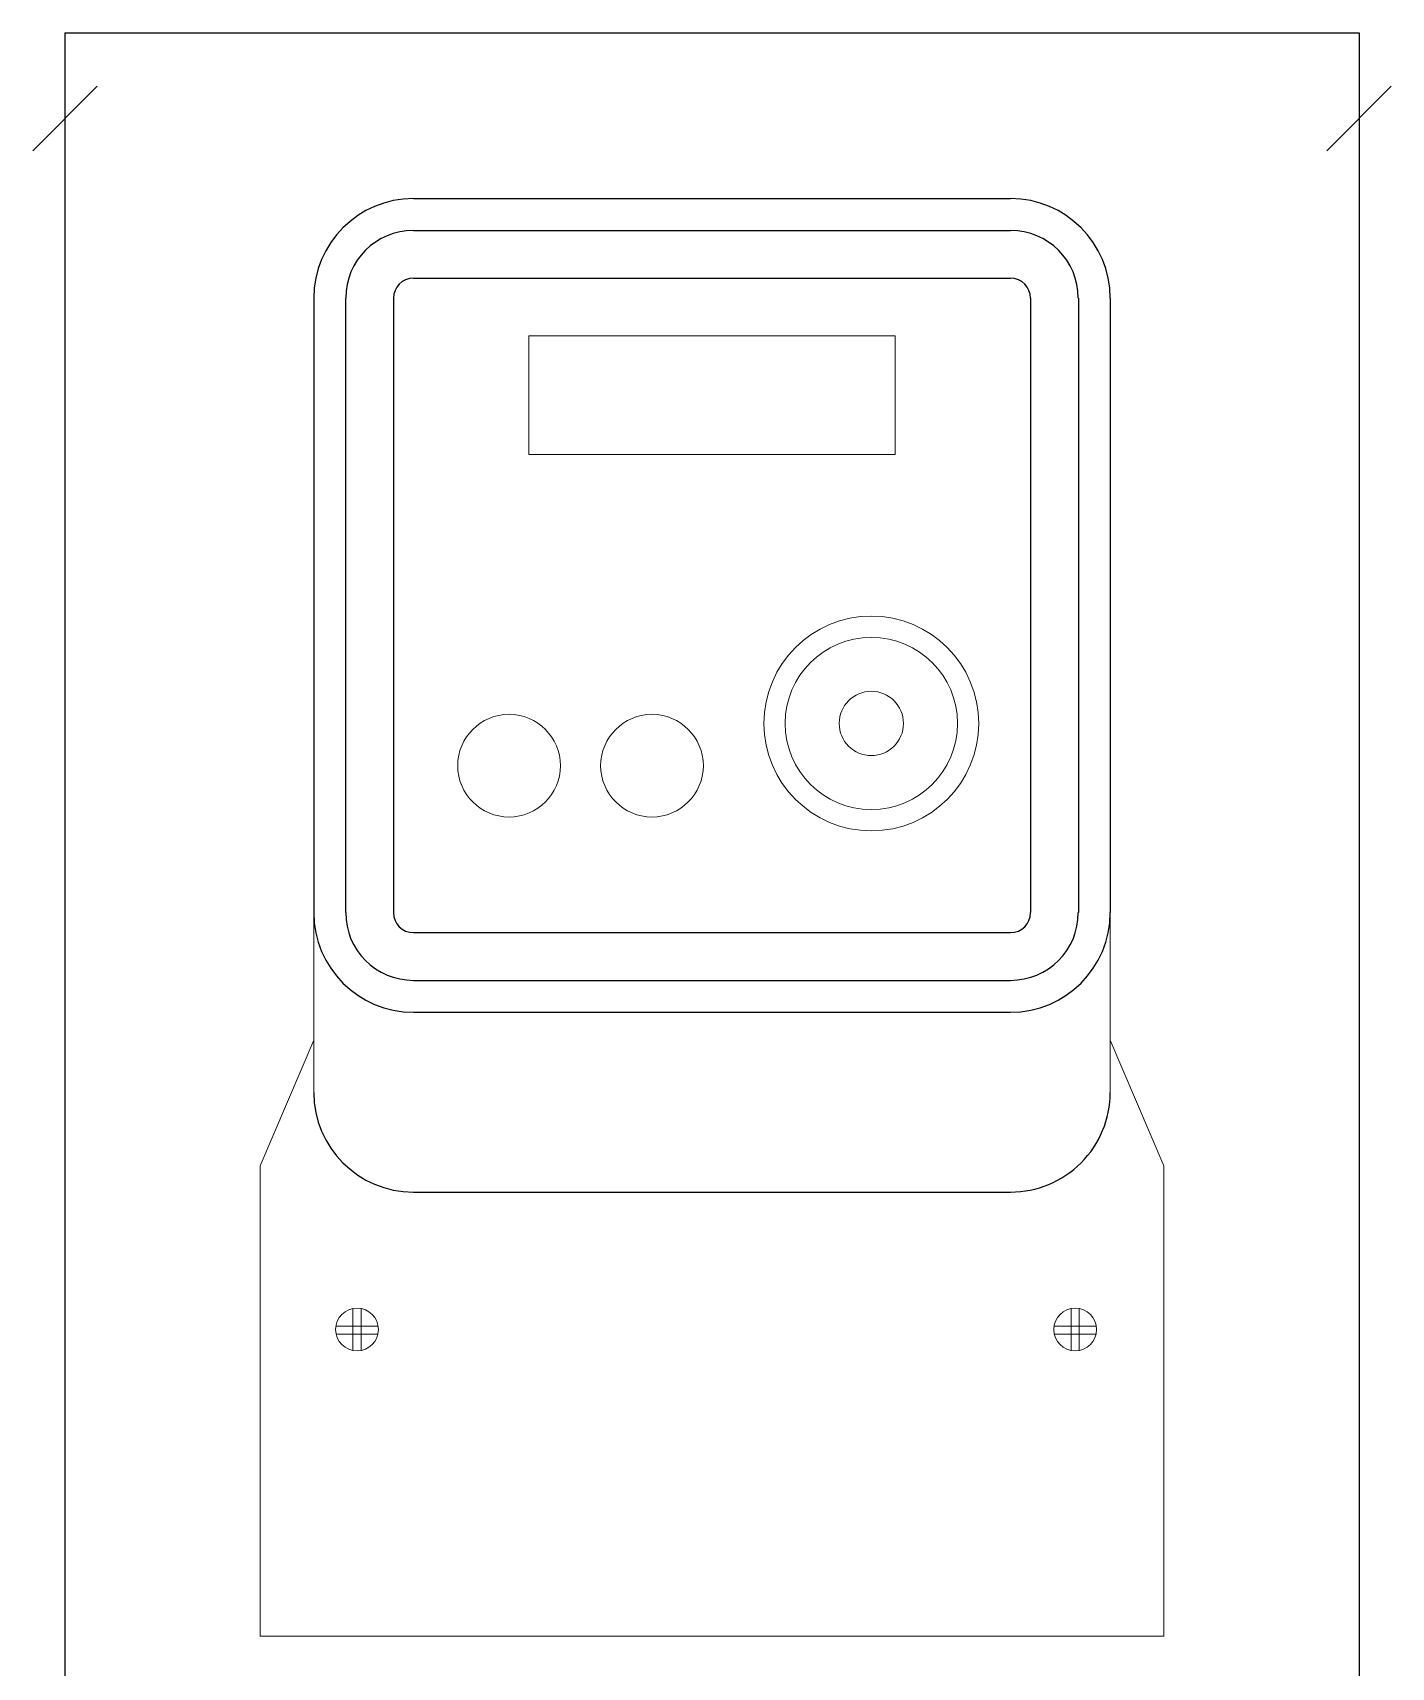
# Model space of a CAD drawing. Header units: millimetres. Extents: x -1335 to 33749, y 2338 to 5277.
# Drawn here: x 30222.9 to 30294.9, y 4552.6 to 4639.2 of the extents above; entities that cross this region are included whole.
import ezdxf

# ---------------------------------------------------------------- set-up
doc = ezdxf.new("R2010")
doc.units = ezdxf.units.MM
for name, color, linetype, lineweight in [('01', 6, 'Continuous', 20), ('02', 1, 'Continuous', 20), ('LAM-H', 3, 'Continuous', 20)]:
    doc.layers.add(name, color=color, linetype=linetype, lineweight=lineweight)
doc.layers.add('03', color=141, linetype='Continuous')

msp = doc.modelspace()

# ---------------------------------------------------------------- linework, layer by layer
at = {"layer": '01', "color": 3}
for p, q in [((30249.22, 4616.879), (30249.22, 4623.158)), ((30249.22, 4623.158), (30268.64, 4623.158)), ((30268.64, 4616.879), (30268.64, 4623.158)), ((30249.22, 4616.879), (30268.64, 4616.879))]:
    msp.add_line(p, q, dxfattribs=at)
at = {"layer": '02', "color": 7}
for p, q in [((30226.328, 4636.399), (30222.909, 4632.98)), ((30294.95, 4636.399), (30291.531, 4632.98))]:
    msp.add_line(p, q, dxfattribs=at)
at = {"layer": '03', "color": 2}
for p, q in [((30224.619, 4639.24), (30224.619, 4494.957)), ((30224.619, 4639.24), (30293.241, 4639.24)), ((30293.241, 4639.24), (30293.241, 4494.957)), ((30243.094, 4630.442), (30274.765, 4630.442)), ((30237.815, 4625.163), (30237.815, 4592.579)), ((30280.044, 4625.163), (30280.044, 4592.579)), ((30243.094, 4587.3), (30274.765, 4587.3)), ((30243.094, 4577.765), (30274.765, 4577.765))]:
    msp.add_line(p, q, dxfattribs=at)
at = {"layer": '03', "color": 7}
for p, q in [((30243.094, 4628.753), (30274.765, 4628.753)), ((30243.094, 4626.219), (30274.765, 4626.219)), ((30239.504, 4625.163), (30239.504, 4592.579)), ((30242.038, 4625.163), (30242.038, 4592.579)), ((30275.821, 4625.163), (30275.821, 4592.579)), ((30278.355, 4625.163), (30278.355, 4592.579)), ((30243.094, 4591.523), (30274.765, 4591.523)), ((30243.094, 4588.989), (30274.765, 4588.989))]:
    msp.add_line(p, q, dxfattribs=at)
at = {"layer": '03', "color": 2}
for centre, start, end in [((30243.094, 4625.163), 90, 180), ((30274.765, 4625.163), 0, 90), ((30243.094, 4592.579), 180, 270), ((30274.765, 4592.579), 270, 0), ((30243.094, 4583.043), 180, 270), ((30274.765, 4583.043), 270, 0.00809)]:
    msp.add_arc(centre, 5.279, start, end, dxfattribs=at)
at = {"layer": '03', "color": 7}
for centre, radius, start, end in [((30243.094, 4625.163), 3.589, 90, 180), ((30274.765, 4625.163), 3.589, 0, 90), ((30243.094, 4625.163), 1.056, 90, 180), ((30274.765, 4625.163), 1.056, 0, 90), ((30243.094, 4592.579), 3.589, 180, 270), ((30243.094, 4592.579), 1.056, 180, 270), ((30274.765, 4592.579), 3.589, 270, 0), ((30274.765, 4592.579), 1.056, 270, 0)]:
    msp.add_arc(centre, radius, start, end, dxfattribs=at)
at = {"layer": 'LAM-H', "color": 2, "linetype": 'Continuous'}
for p, q in [((30237.815, 4592.579), (30237.815, 4583.043)), ((30280.044, 4592.579), (30280.044, 4583.044))]:
    msp.add_line(p, q, dxfattribs=at)
at = {"layer": 'LAM-H', "linetype": 'Continuous'}
for p, q in [((30237.815, 4585.815), (30234.972, 4579.161)), ((30280.044, 4585.815), (30282.887, 4579.161)), ((30234.972, 4579.161), (30234.972, 4554.207)), ((30282.887, 4579.161), (30282.887, 4554.207)), ((30234.972, 4554.207), (30282.887, 4554.207))]:
    msp.add_line(p, q, dxfattribs=at)
at = {"layer": 'LAM-H', "color": 7, "linetype": 'Continuous'}
for p, q in [((30239.892, 4571.588), (30239.892, 4569.361)), ((30240.321, 4571.588), (30240.321, 4569.361)), ((30277.975, 4571.588), (30277.975, 4569.361)), ((30278.404, 4571.588), (30278.404, 4569.361)), ((30239.001, 4570.655), (30241.228, 4570.655)), ((30277.084, 4570.655), (30279.311, 4570.655)), ((30239.001, 4570.226), (30241.228, 4570.226)), ((30277.084, 4570.226), (30279.311, 4570.226))]:
    msp.add_line(p, q, dxfattribs=at)
at = {"layer": 'LAM-H', "color": 2, "linetype": 'Continuous'}
msp.add_circle((30267.378, 4602.611), 5.694, dxfattribs=at)
at = {"layer": 'LAM-H', "color": 7, "linetype": 'Continuous'}
for centre, radius in [((30267.378, 4602.611), 4.567), ((30240.107, 4570.475), 1.134), ((30278.19, 4570.475), 1.134)]:
    msp.add_circle(centre, radius, dxfattribs=at)
at = {"layer": 'LAM-H', "linetype": 'Continuous'}
msp.add_circle((30267.378, 4602.611), 1.705, dxfattribs=at)
at = {"layer": 'LAM-H', "color": 3, "linetype": 'Continuous'}
for centre in [(30248.167, 4600.373), (30255.748, 4600.373)]:
    msp.add_circle(centre, 2.723, dxfattribs=at)

doc.saveas('drawing.dxf')
